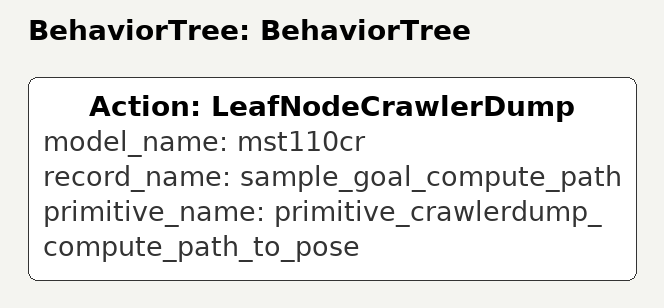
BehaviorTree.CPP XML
<?xml version="1.0"?>
<root main_tree_to_execute="BehaviorTree">
    <BehaviorTree ID="BehaviorTree">
        <Action  model_name="mst110cr" ID="LeafNodeCrawlerDump" record_name="sample_goal_compute_path" primitive_name="primitive_crawlerdump_compute_path_to_pose"/>
    </BehaviorTree>
</root>
